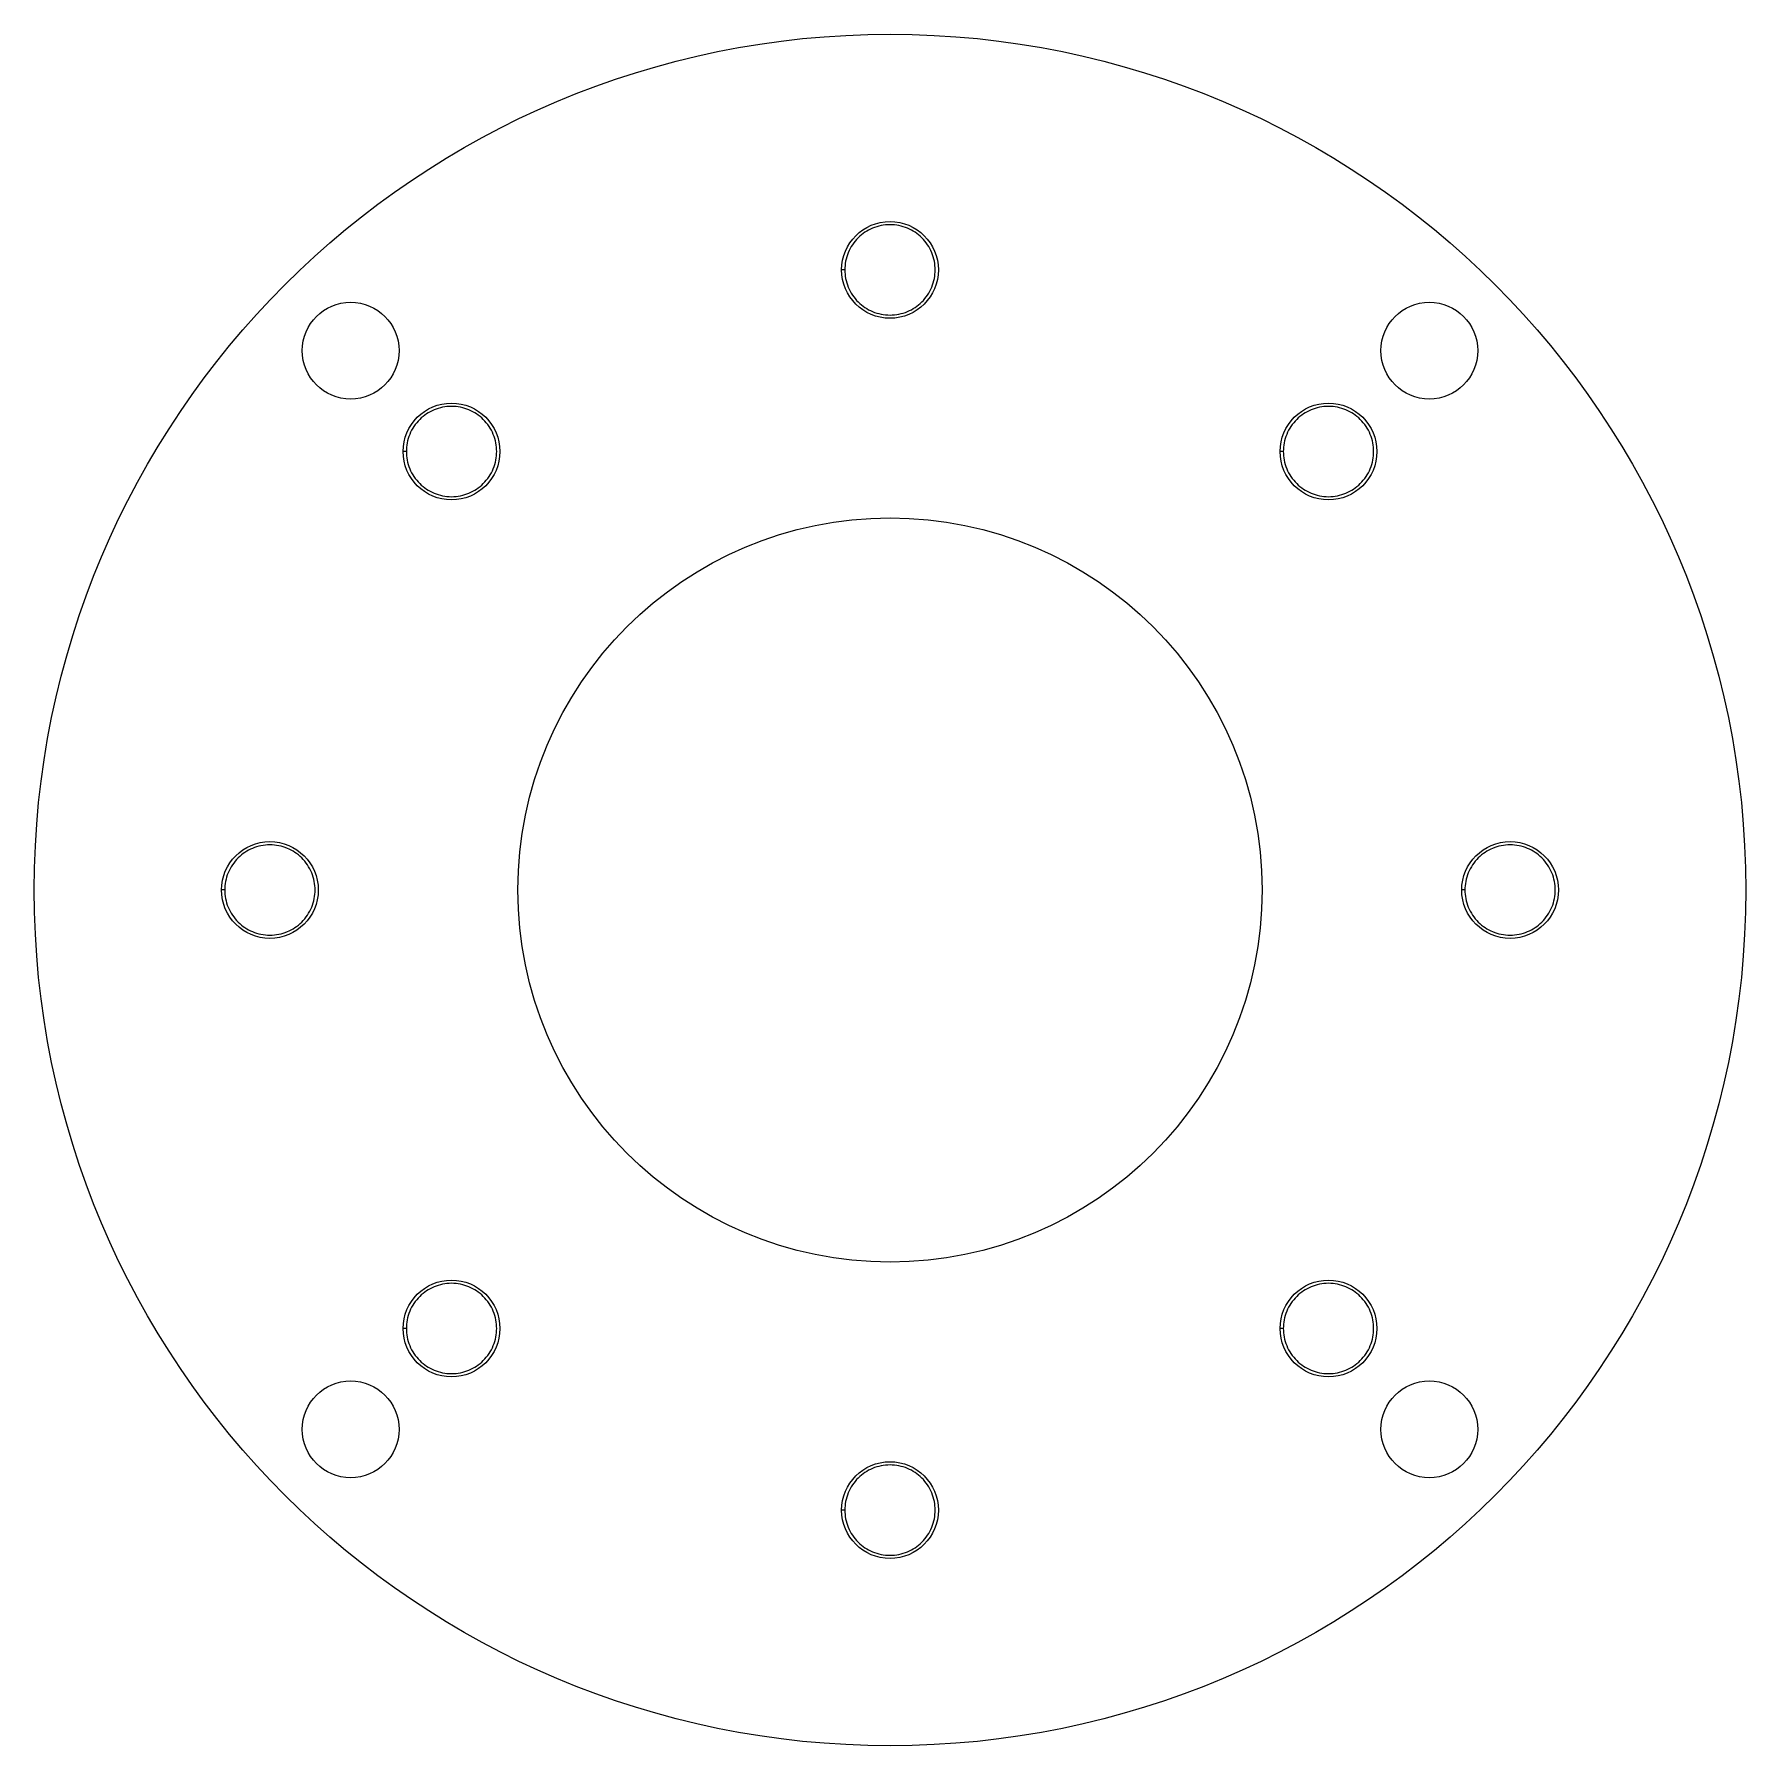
# Model space of a CAD drawing. Header units: millimetres. Extents: x -46 to 46, y -46 to 46.
import ezdxf

# ---------------------------------------------------------------- set-up
doc = ezdxf.new("R2010")
doc.units = ezdxf.units.MM

msp = doc.modelspace()

# ---------------------------------------------------------------- linework, layer by layer
at = {"color": 7, "linetype": 'Continuous', "lineweight": 25}
for p, q in [((-2.428, 33.333), (-2.6, 33.333)), ((-25.998, 23.57), (-26.17, 23.57)), ((21.142, 23.57), (20.97, 23.57)), ((-35.761, 0), (-35.933, 0)), ((30.905, 0), (30.733, 0)), ((-25.998, -23.57), (-26.17, -23.57)), ((21.142, -23.57), (20.97, -23.57)), ((-2.428, -33.333), (-2.6, -33.333))]:
    msp.add_line(p, q, dxfattribs=at)
for centre, radius in [((0, 0), 46), ((0, 33.333), 2.6), ((-28.991, 28.991), 2.6), ((28.991, 28.991), 2.6), ((-23.57, 23.57), 2.6), ((23.57, 23.57), 2.6), ((0, 0), 20), ((-33.333, 0), 2.6), ((33.333, 0), 2.6), ((-23.57, -23.57), 2.6), ((23.57, -23.57), 2.6), ((-28.991, -28.991), 2.6), ((28.991, -28.991), 2.6), ((0, -33.333), 2.6)]:
    msp.add_circle(centre, radius, dxfattribs=at)
for points in [[(-2.428, 33.333), (-2.428, 33.637), (-2.369, 33.956), (-2.123, 34.555), (-1.936, 34.833), (-1.596, 35.17), (-1.472, 35.27), (-1.216, 35.441), (-1.082, 35.512), (-0.65, 35.693), (-0.325, 35.761), (0.325, 35.761), (0.65, 35.693), (1.082, 35.512), (1.216, 35.441), (1.472, 35.27), (1.596, 35.17), (1.936, 34.833), (2.123, 34.555), (2.369, 33.956), (2.428, 33.637), (2.428, 33.029), (2.369, 32.71), (2.123, 32.111), (1.936, 31.833), (1.596, 31.496), (1.472, 31.396), (1.216, 31.225), (1.082, 31.154), (0.65, 30.973), (0.325, 30.905), (-0.325, 30.905), (-0.65, 30.973), (-1.082, 31.154), (-1.216, 31.225), (-1.472, 31.396), (-1.596, 31.496), (-1.936, 31.833), (-2.123, 32.111), (-2.369, 32.71), (-2.428, 33.029), (-2.428, 33.333)], [(-25.998, 23.57), (-25.998, 23.874), (-25.939, 24.193), (-25.693, 24.792), (-25.506, 25.07), (-25.166, 25.407), (-25.042, 25.507), (-24.786, 25.678), (-24.652, 25.749), (-24.22, 25.93), (-23.895, 25.998), (-23.245, 25.998), (-22.92, 25.93), (-22.488, 25.749), (-22.354, 25.678), (-22.098, 25.507), (-21.974, 25.407), (-21.634, 25.07), (-21.447, 24.792), (-21.201, 24.193), (-21.142, 23.874), (-21.142, 23.266), (-21.201, 22.947), (-21.447, 22.348), (-21.634, 22.07), (-21.974, 21.733), (-22.098, 21.633), (-22.354, 21.462), (-22.488, 21.391), (-22.92, 21.21), (-23.245, 21.142), (-23.895, 21.142), (-24.22, 21.21), (-24.652, 21.391), (-24.786, 21.462), (-25.042, 21.633), (-25.166, 21.733), (-25.506, 22.07), (-25.693, 22.348), (-25.939, 22.947), (-25.998, 23.266), (-25.998, 23.57)], [(21.142, 23.57), (21.142, 23.874), (21.201, 24.193), (21.447, 24.792), (21.634, 25.07), (21.974, 25.407), (22.098, 25.507), (22.354, 25.678), (22.488, 25.749), (22.92, 25.93), (23.245, 25.998), (23.895, 25.998), (24.22, 25.93), (24.652, 25.749), (24.786, 25.678), (25.042, 25.507), (25.166, 25.407), (25.506, 25.07), (25.693, 24.792), (25.939, 24.193), (25.998, 23.874), (25.998, 23.266), (25.939, 22.947), (25.693, 22.348), (25.506, 22.07), (25.166, 21.733), (25.042, 21.633), (24.786, 21.462), (24.652, 21.391), (24.22, 21.21), (23.895, 21.142), (23.245, 21.142), (22.92, 21.21), (22.488, 21.391), (22.354, 21.462), (22.098, 21.633), (21.974, 21.733), (21.634, 22.07), (21.447, 22.348), (21.201, 22.947), (21.142, 23.266), (21.142, 23.57)], [(-35.761, 0), (-35.761, 0.304), (-35.702, 0.623), (-35.456, 1.222), (-35.269, 1.5), (-34.929, 1.837), (-34.805, 1.937), (-34.549, 2.108), (-34.415, 2.179), (-33.983, 2.36), (-33.658, 2.428), (-33.008, 2.428), (-32.683, 2.36), (-32.251, 2.179), (-32.117, 2.108), (-31.861, 1.937), (-31.737, 1.837), (-31.397, 1.5), (-31.21, 1.222), (-30.964, 0.623), (-30.905, 0.304), (-30.905, -0.304), (-30.964, -0.623), (-31.21, -1.222), (-31.397, -1.5), (-31.737, -1.837), (-31.861, -1.937), (-32.117, -2.108), (-32.251, -2.179), (-32.683, -2.36), (-33.008, -2.428), (-33.658, -2.428), (-33.983, -2.36), (-34.415, -2.179), (-34.549, -2.108), (-34.805, -1.937), (-34.929, -1.837), (-35.269, -1.5), (-35.456, -1.222), (-35.702, -0.623), (-35.761, -0.304), (-35.761, 0)], [(30.905, 0), (30.905, 0.304), (30.964, 0.623), (31.21, 1.222), (31.397, 1.5), (31.737, 1.837), (31.861, 1.937), (32.117, 2.108), (32.251, 2.179), (32.683, 2.36), (33.008, 2.428), (33.658, 2.428), (33.983, 2.36), (34.415, 2.179), (34.549, 2.108), (34.805, 1.937), (34.929, 1.837), (35.269, 1.5), (35.456, 1.222), (35.702, 0.623), (35.761, 0.304), (35.761, -0.304), (35.702, -0.623), (35.456, -1.222), (35.269, -1.5), (34.929, -1.837), (34.805, -1.937), (34.549, -2.108), (34.415, -2.179), (33.983, -2.36), (33.658, -2.428), (33.008, -2.428), (32.683, -2.36), (32.251, -2.179), (32.117, -2.108), (31.861, -1.937), (31.737, -1.837), (31.397, -1.5), (31.21, -1.222), (30.964, -0.623), (30.905, -0.304), (30.905, 0)], [(-25.998, -23.57), (-25.998, -23.266), (-25.939, -22.947), (-25.693, -22.348), (-25.506, -22.07), (-25.166, -21.733), (-25.042, -21.633), (-24.786, -21.462), (-24.652, -21.391), (-24.22, -21.21), (-23.895, -21.142), (-23.245, -21.142), (-22.92, -21.21), (-22.488, -21.391), (-22.354, -21.462), (-22.098, -21.633), (-21.974, -21.733), (-21.634, -22.07), (-21.447, -22.348), (-21.201, -22.947), (-21.142, -23.266), (-21.142, -23.874), (-21.201, -24.193), (-21.447, -24.792), (-21.634, -25.07), (-21.974, -25.407), (-22.098, -25.507), (-22.354, -25.678), (-22.488, -25.749), (-22.92, -25.93), (-23.245, -25.998), (-23.895, -25.998), (-24.22, -25.93), (-24.652, -25.749), (-24.786, -25.678), (-25.042, -25.507), (-25.166, -25.407), (-25.506, -25.07), (-25.693, -24.792), (-25.939, -24.193), (-25.998, -23.874), (-25.998, -23.57)], [(21.142, -23.57), (21.142, -23.266), (21.201, -22.947), (21.447, -22.348), (21.634, -22.07), (21.974, -21.733), (22.098, -21.633), (22.354, -21.462), (22.488, -21.391), (22.92, -21.21), (23.245, -21.142), (23.895, -21.142), (24.22, -21.21), (24.652, -21.391), (24.786, -21.462), (25.042, -21.633), (25.166, -21.733), (25.506, -22.07), (25.693, -22.348), (25.939, -22.947), (25.998, -23.266), (25.998, -23.874), (25.939, -24.193), (25.693, -24.792), (25.506, -25.07), (25.166, -25.407), (25.042, -25.507), (24.786, -25.678), (24.652, -25.749), (24.22, -25.93), (23.895, -25.998), (23.245, -25.998), (22.92, -25.93), (22.488, -25.749), (22.354, -25.678), (22.098, -25.507), (21.974, -25.407), (21.634, -25.07), (21.447, -24.792), (21.201, -24.193), (21.142, -23.874), (21.142, -23.57)], [(-2.428, -33.333), (-2.428, -33.029), (-2.369, -32.71), (-2.123, -32.111), (-1.936, -31.833), (-1.596, -31.496), (-1.472, -31.396), (-1.216, -31.225), (-1.082, -31.154), (-0.65, -30.973), (-0.325, -30.905), (0.325, -30.905), (0.65, -30.973), (1.082, -31.154), (1.216, -31.225), (1.472, -31.396), (1.596, -31.496), (1.936, -31.833), (2.123, -32.111), (2.369, -32.71), (2.428, -33.029), (2.428, -33.637), (2.369, -33.956), (2.123, -34.555), (1.936, -34.833), (1.596, -35.17), (1.472, -35.27), (1.216, -35.441), (1.082, -35.512), (0.65, -35.693), (0.325, -35.761), (-0.325, -35.761), (-0.65, -35.693), (-1.082, -35.512), (-1.216, -35.441), (-1.472, -35.27), (-1.596, -35.17), (-1.936, -34.833), (-2.123, -34.555), (-2.369, -33.956), (-2.428, -33.637), (-2.428, -33.333)]]:
    msp.add_open_spline(points, degree=3, knots=[0, 0, 0, 0, 0.0625, 0.0625, 0.125, 0.125, 0.15625, 0.15625, 0.1875, 0.1875, 0.25, 0.25, 0.3125, 0.3125, 0.34375, 0.34375, 0.375, 0.375, 0.4375, 0.4375, 0.5, 0.5, 0.5625, 0.5625, 0.625, 0.625, 0.65625, 0.65625, 0.6875, 0.6875, 0.75, 0.75, 0.8125, 0.8125, 0.84375, 0.84375, 0.875, 0.875, 0.9375, 0.9375, 1, 1, 1, 1], dxfattribs=at)

doc.saveas('drawing.dxf')
